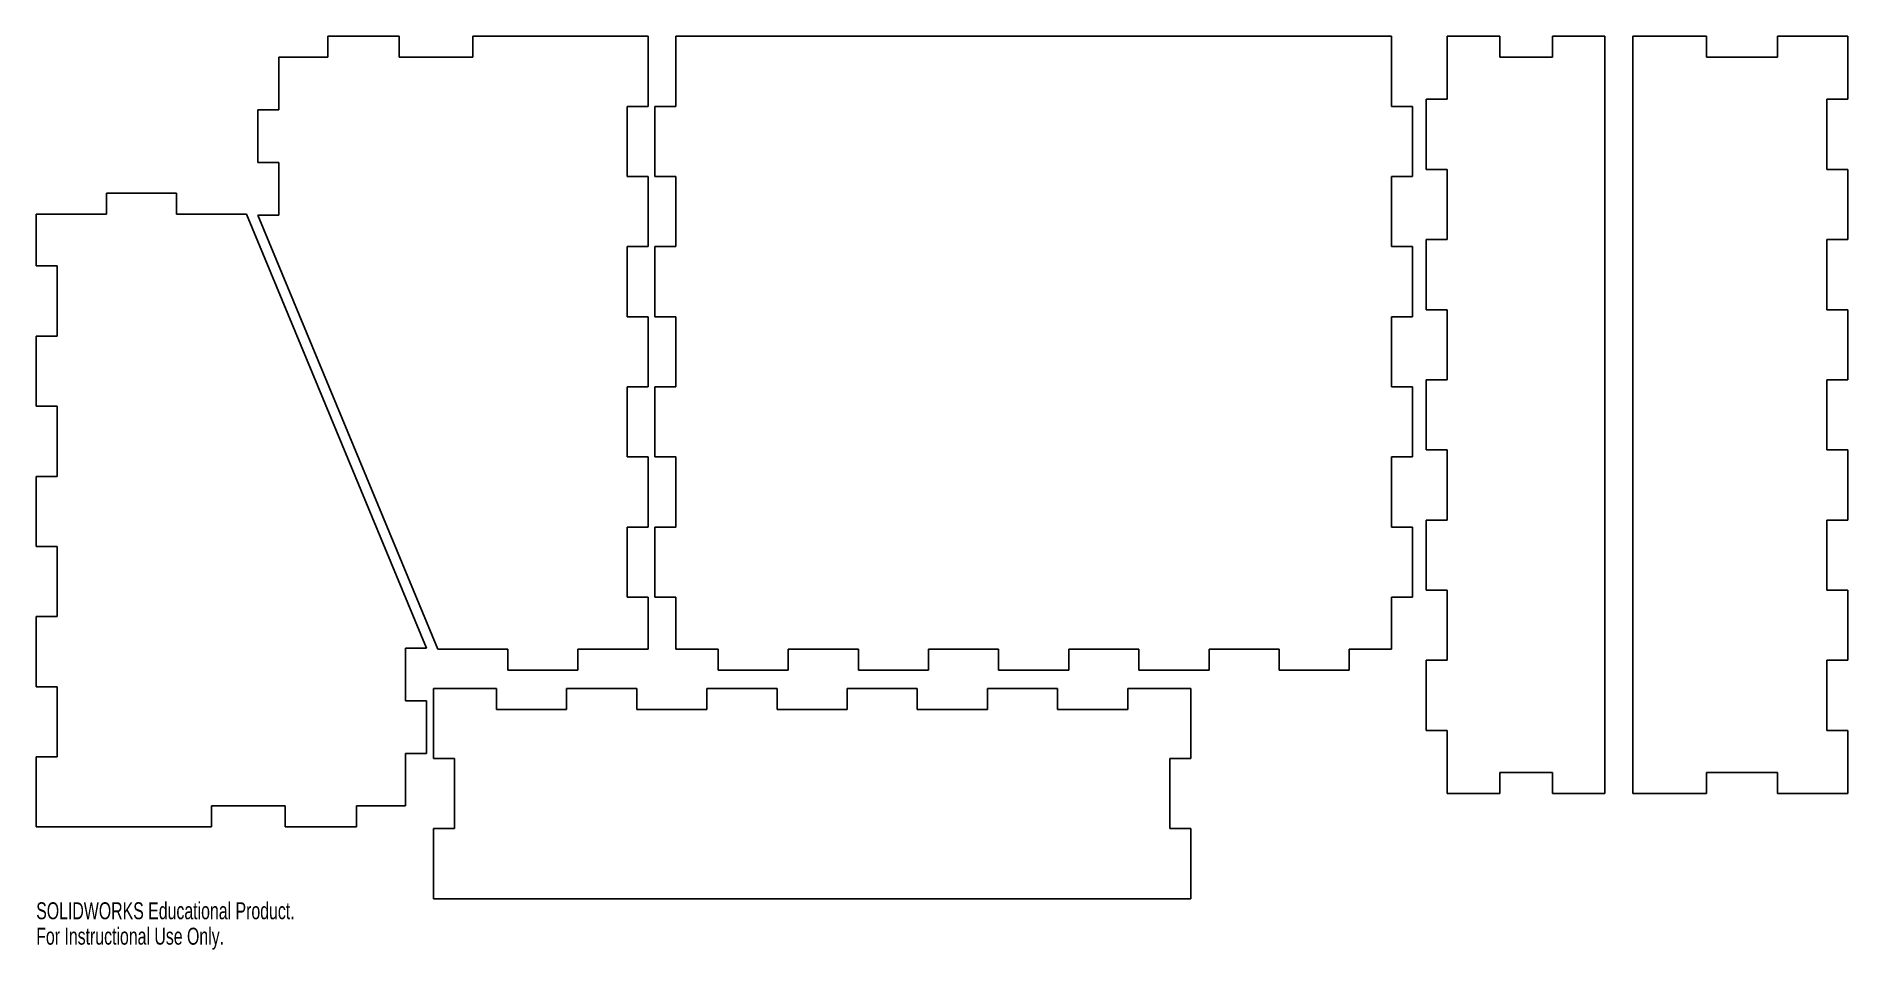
# Model space of a CAD drawing. Header units: millimetres. Extents: x 7 to 524, y -4 to 256.
import ezdxf

# ---------------------------------------------------------------- set-up
doc = ezdxf.new("R2010")
doc.units = ezdxf.units.MM
doc.styles.add('SLDTEXTSTYLE0', font='TXT', dxfattribs={"width": 0.7})

msp = doc.modelspace()

# ---------------------------------------------------------------- linework, layer by layer
at = {"color": 7, "linetype": 'Continuous'}
for p, q in [((90.54, 250.5), (90.54, 256.5)), ((90.54, 256.5), (110.82, 256.5)), ((110.82, 256.5), (110.82, 250.5)), ((131.82, 250.5), (131.82, 256.5)), ((131.82, 256.5), (181.82, 256.5)), ((181.82, 256.5), (181.82, 236.5)), ((189.77, 236.5), (189.77, 256.5)), ((189.77, 256.5), (393.77, 256.5)), ((393.77, 256.5), (393.77, 236.5)), ((409.67, 238.5), (409.67, 256.5)), ((409.67, 256.5), (424.67, 256.5)), ((424.67, 256.5), (424.67, 250.5)), ((439.67, 250.5), (439.67, 256.5)), ((439.67, 256.5), (454.67, 256.5)), ((454.67, 256.5), (454.67, 40.5)), ((462.62, 40.5), (462.62, 256.5)), ((462.62, 256.5), (483.62, 256.5)), ((483.62, 256.5), (483.62, 250.5)), ((503.9, 250.5), (503.9, 256.5)), ((503.9, 256.5), (523.9, 256.5)), ((523.9, 256.5), (523.9, 238.5)), ((76.54, 235.5), (76.54, 250.5)), ((76.54, 250.5), (90.54, 250.5)), ((110.82, 250.5), (131.82, 250.5)), ((424.67, 250.5), (439.67, 250.5)), ((483.62, 250.5), (503.9, 250.5)), ((403.67, 218.5), (403.67, 238.5)), ((403.67, 238.5), (409.67, 238.5)), ((523.9, 238.5), (517.9, 238.5)), ((517.9, 238.5), (517.9, 218.5)), ((70.54, 220.5), (70.54, 235.5)), ((70.54, 235.5), (76.54, 235.5)), ((181.82, 236.5), (175.82, 236.5)), ((175.82, 236.5), (175.82, 216.5)), ((183.77, 216.5), (183.77, 236.5)), ((183.77, 236.5), (189.77, 236.5)), ((393.77, 236.5), (399.77, 236.5)), ((399.77, 236.5), (399.77, 216.5)), ((76.54, 220.5), (70.54, 220.5)), ((76.54, 205.5), (76.54, 220.5)), ((409.67, 218.5), (403.67, 218.5)), ((409.67, 198.5), (409.67, 218.5)), ((517.9, 218.5), (523.9, 218.5)), ((523.9, 218.5), (523.9, 198.5)), ((175.82, 216.5), (181.82, 216.5)), ((181.82, 216.5), (181.82, 196.5)), ((189.77, 216.5), (183.77, 216.5)), ((189.77, 196.5), (189.77, 216.5)), ((399.77, 216.5), (393.77, 216.5)), ((393.77, 216.5), (393.77, 196.5)), ((27.35, 205.77), (27.35, 211.77)), ((27.35, 211.77), (47.35, 211.77)), ((47.35, 211.77), (47.35, 205.77)), ((7.35, 190.97), (7.35, 205.77)), ((7.35, 205.77), (27.35, 205.77)), ((47.35, 205.77), (67.35, 205.77)), ((67.35, 205.77), (118.63, 81.97)), ((121.82, 81.7), (70.54, 205.5)), ((70.54, 205.5), (76.54, 205.5)), ((181.82, 196.5), (175.82, 196.5)), ((175.82, 196.5), (175.82, 176.5)), ((183.77, 176.5), (183.77, 196.5)), ((183.77, 196.5), (189.77, 196.5)), ((393.77, 196.5), (399.77, 196.5)), ((399.77, 196.5), (399.77, 176.5)), ((403.67, 178.5), (403.67, 198.5)), ((403.67, 198.5), (409.67, 198.5)), ((523.9, 198.5), (517.9, 198.5)), ((517.9, 198.5), (517.9, 178.5)), ((13.35, 190.97), (7.35, 190.97)), ((13.35, 170.97), (13.35, 190.97)), ((175.82, 176.5), (181.82, 176.5)), ((181.82, 176.5), (181.82, 156.5)), ((189.77, 176.5), (183.77, 176.5)), ((189.77, 156.5), (189.77, 176.5)), ((399.77, 176.5), (393.77, 176.5)), ((393.77, 176.5), (393.77, 156.5)), ((409.67, 178.5), (403.67, 178.5)), ((409.67, 158.5), (409.67, 178.5)), ((517.9, 178.5), (523.9, 178.5)), ((523.9, 178.5), (523.9, 158.5)), ((7.35, 150.97), (7.35, 170.97)), ((7.35, 170.97), (13.35, 170.97)), ((181.82, 156.5), (175.82, 156.5)), ((175.82, 156.5), (175.82, 136.5)), ((183.77, 136.5), (183.77, 156.5)), ((183.77, 156.5), (189.77, 156.5)), ((393.77, 156.5), (399.77, 156.5)), ((399.77, 156.5), (399.77, 136.5)), ((403.67, 138.5), (403.67, 158.5)), ((403.67, 158.5), (409.67, 158.5)), ((523.9, 158.5), (517.9, 158.5)), ((517.9, 158.5), (517.9, 138.5)), ((13.35, 150.97), (7.35, 150.97)), ((13.35, 130.97), (13.35, 150.97)), ((175.82, 136.5), (181.82, 136.5)), ((181.82, 136.5), (181.82, 116.5)), ((189.77, 136.5), (183.77, 136.5)), ((189.77, 116.5), (189.77, 136.5)), ((399.77, 136.5), (393.77, 136.5)), ((393.77, 136.5), (393.77, 116.5)), ((409.67, 138.5), (403.67, 138.5)), ((409.67, 118.5), (409.67, 138.5)), ((517.9, 138.5), (523.9, 138.5)), ((523.9, 138.5), (523.9, 118.5)), ((7.35, 110.97), (7.35, 130.97)), ((7.35, 130.97), (13.35, 130.97)), ((181.82, 116.5), (175.82, 116.5)), ((175.82, 116.5), (175.82, 96.5)), ((183.77, 96.5), (183.77, 116.5)), ((183.77, 116.5), (189.77, 116.5)), ((393.77, 116.5), (399.77, 116.5)), ((399.77, 116.5), (399.77, 96.5)), ((403.67, 98.5), (403.67, 118.5)), ((403.67, 118.5), (409.67, 118.5)), ((523.9, 118.5), (517.9, 118.5)), ((517.9, 118.5), (517.9, 98.5)), ((13.35, 110.97), (7.35, 110.97)), ((13.35, 90.97), (13.35, 110.97)), ((409.67, 98.5), (403.67, 98.5)), ((409.67, 78.5), (409.67, 98.5)), ((517.9, 98.5), (523.9, 98.5)), ((523.9, 98.5), (523.9, 78.5)), ((175.82, 96.5), (181.82, 96.5)), ((181.82, 96.5), (181.82, 81.7)), ((189.77, 96.5), (183.77, 96.5)), ((189.77, 81.7), (189.77, 96.5)), ((399.77, 96.5), (393.77, 96.5)), ((393.77, 96.5), (393.77, 81.7)), ((7.35, 70.97), (7.35, 90.97)), ((7.35, 90.97), (13.35, 90.97)), ((118.63, 81.97), (112.63, 81.97)), ((112.63, 81.97), (112.63, 66.97)), ((141.82, 81.7), (121.82, 81.7)), ((141.82, 75.7), (141.82, 81.7)), ((181.82, 81.7), (161.82, 81.7)), ((161.82, 81.7), (161.82, 75.7)), ((201.77, 81.7), (189.77, 81.7)), ((201.77, 75.7), (201.77, 81.7)), ((241.77, 81.7), (221.77, 81.7)), ((221.77, 81.7), (221.77, 75.7)), ((241.77, 75.7), (241.77, 81.7)), ((281.77, 81.7), (261.77, 81.7)), ((261.77, 81.7), (261.77, 75.7)), ((281.77, 75.7), (281.77, 81.7)), ((321.77, 81.7), (301.77, 81.7)), ((301.77, 81.7), (301.77, 75.7)), ((321.77, 75.7), (321.77, 81.7)), ((361.77, 81.7), (341.77, 81.7)), ((341.77, 81.7), (341.77, 75.7)), ((361.77, 75.7), (361.77, 81.7)), ((393.77, 81.7), (381.77, 81.7)), ((381.77, 81.7), (381.77, 75.7)), ((403.67, 58.5), (403.67, 78.5)), ((403.67, 78.5), (409.67, 78.5)), ((523.9, 78.5), (517.9, 78.5)), ((517.9, 78.5), (517.9, 58.5)), ((161.82, 75.7), (141.82, 75.7)), ((221.77, 75.7), (201.77, 75.7)), ((261.77, 75.7), (241.77, 75.7)), ((301.77, 75.7), (281.77, 75.7)), ((341.77, 75.7), (321.77, 75.7)), ((381.77, 75.7), (361.77, 75.7)), ((13.35, 70.97), (7.35, 70.97)), ((13.35, 50.97), (13.35, 70.97)), ((120.59, 50.51), (120.59, 70.5)), ((120.59, 70.5), (138.59, 70.5)), ((138.59, 70.5), (138.59, 64.5)), ((158.59, 64.5), (158.59, 70.5)), ((158.59, 70.5), (178.59, 70.5)), ((178.59, 70.5), (178.59, 64.5)), ((198.59, 64.5), (198.59, 70.5)), ((198.59, 70.5), (218.59, 70.5)), ((218.59, 70.5), (218.59, 64.5)), ((238.59, 64.5), (238.59, 70.5)), ((238.59, 70.5), (258.59, 70.5)), ((258.59, 70.5), (258.59, 64.5)), ((278.59, 64.5), (278.59, 70.5)), ((278.59, 70.5), (298.59, 70.5)), ((298.59, 70.5), (298.59, 64.5)), ((318.59, 64.5), (318.59, 70.5)), ((318.59, 70.5), (336.59, 70.5)), ((336.59, 70.5), (336.59, 50.51)), ((112.63, 66.97), (118.63, 66.97)), ((118.63, 66.97), (118.63, 51.97)), ((138.59, 64.5), (158.59, 64.5)), ((178.59, 64.5), (198.59, 64.5)), ((218.59, 64.5), (238.59, 64.5)), ((258.59, 64.5), (278.59, 64.5)), ((298.59, 64.5), (318.59, 64.5)), ((409.67, 58.5), (403.67, 58.5)), ((409.67, 40.5), (409.67, 58.5)), ((517.9, 58.5), (523.9, 58.5)), ((523.9, 58.5), (523.9, 40.5)), ((118.63, 51.97), (112.63, 51.97)), ((112.63, 51.97), (112.63, 36.97)), ((7.35, 30.97), (7.35, 50.97)), ((7.35, 50.97), (13.35, 50.97)), ((126.59, 50.51), (120.59, 50.51)), ((126.59, 30.51), (126.59, 50.51)), ((336.59, 50.51), (330.59, 50.51)), ((330.59, 50.51), (330.59, 30.51)), ((439.67, 46.5), (424.67, 46.5)), ((424.67, 46.5), (424.67, 40.5)), ((439.67, 40.5), (439.67, 46.5)), ((503.9, 46.5), (483.62, 46.5)), ((483.62, 46.5), (483.62, 40.5)), ((503.9, 40.5), (503.9, 46.5)), ((78.35, 36.97), (57.35, 36.97)), ((57.35, 36.97), (57.35, 30.97)), ((78.35, 30.97), (78.35, 36.97)), ((112.63, 36.97), (98.63, 36.97)), ((98.63, 36.97), (98.63, 30.97)), ((424.67, 40.5), (409.67, 40.5)), ((454.67, 40.5), (439.67, 40.5)), ((483.62, 40.5), (462.62, 40.5)), ((523.9, 40.5), (503.9, 40.5)), ((57.35, 30.97), (7.35, 30.97)), ((98.63, 30.97), (78.35, 30.97)), ((120.59, 10.51), (120.59, 30.51)), ((120.59, 30.51), (126.59, 30.51)), ((330.59, 30.51), (336.59, 30.51)), ((336.59, 30.51), (336.59, 10.51)), ((336.59, 10.51), (120.59, 10.51)), ((336.59, 10.51), (120.59, 10.51))]:
    msp.add_line(p, q, dxfattribs=at)

# ---------------------------------------------------------------- texts
at = {"color": 7, "linetype": 'Continuous', "char_height": 4.8336, "attachment_point": 1, "style": 'SLDTEXTSTYLE0'}
for s, insert in [('SOLIDWORKS Educational Product.', (7.35, 9.49)), ('For Instructional Use Only.', (7.35, 2.24))]:
    msp.add_mtext(s, dxfattribs=dict(at, insert=insert))

doc.saveas('drawing.dxf')
